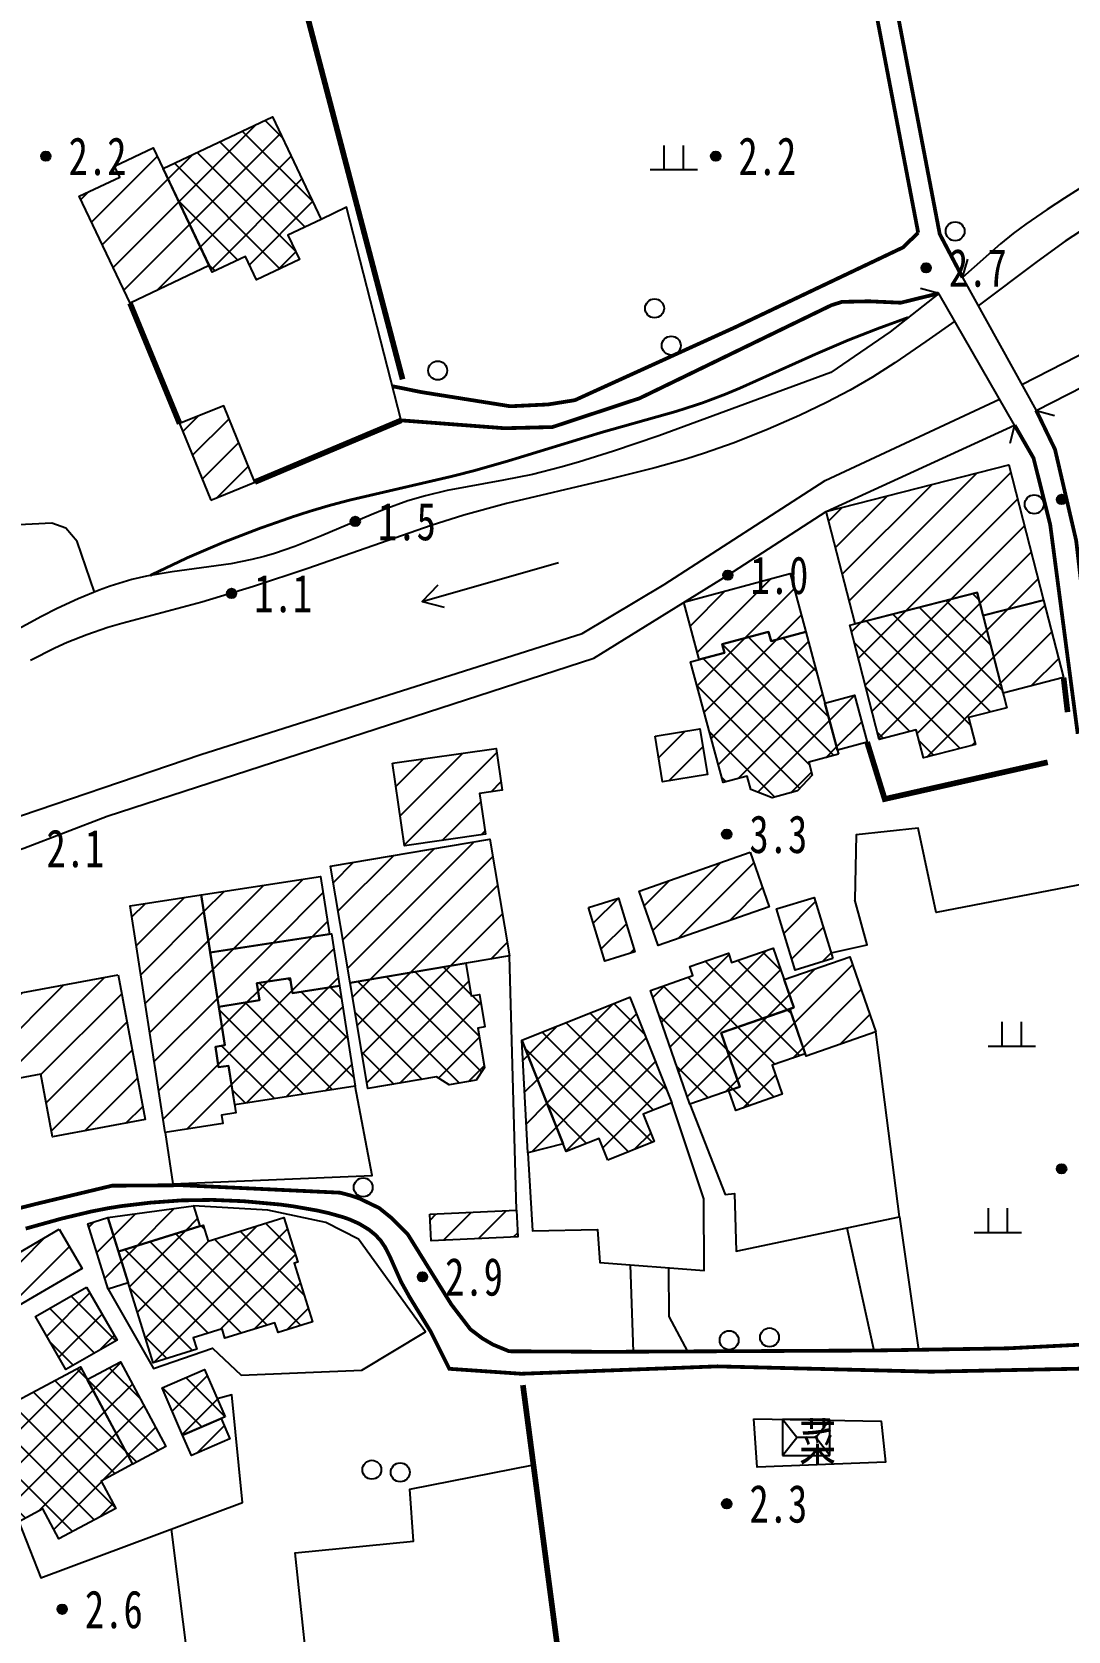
# Model space of a CAD drawing. Header units: metres. Extents: x 494039 to 619385, y 3351420 to 3402703.
# Drawn here: x 589842.3 to 589951.9, y 3392981.9 to 3393151.1 of the extents above; entities that cross this region are included whole.
import ezdxf
from ezdxf.enums import TextEntityAlignment as Align

# ---------------------------------------------------------------- set-up
doc = ezdxf.new("R2010")
doc.units = ezdxf.units.M
for name, pattern in [('2430', [0]), ('2450', [0]), ('8521', [0]), ('9610', [0])]:
    doc.linetypes.add(name, pattern=pattern)
for name, color, linetype in [('210100', 130, 'Continuous'), ('220200', 130, 'Continuous'), ('261301', 141, 'Continuous'), ('310300', 8, 'Continuous'), ('310500', 8, 'Continuous'), ('330400', 8, 'Continuous'), ('380201', 8, '2430'), ('380202', 8, '2450'), ('420500', 8, 'Continuous'), ('450502', 8, 'Continuous'), ('510301', 8, 'Continuous'), ('720100', 8, 'Continuous'), ('760201', 8, '8521'), ('810100', 8, '9610'), ('810302', 8, 'Continuous')]:
    doc.layers.add(name, color=color, linetype=linetype)
doc.layers.add('710101', color=8, linetype='Continuous', lineweight=0)
pattern_1 = [(45, (0, 0), (-1.767766953, 1.767766953), []), (135, (0, 0), (-1.767766953, -1.767766953), [])]
pattern_2 = [(45, (0, 0), (-1.767766953, 1.767766953), [])]

# ---------------------------------------------------------------- blocks, each defined once
blk = doc.blocks.new('gc170')
at = {"linetype": 'Continuous'}
blk.add_circle((0, 0), 0.5, dxfattribs=at)
blk = doc.blocks.new('gu')
at = {"flags": 128}
for points in [[(3.75, 0), (-3.75, 0)], [(2.711, -0.6), (3.75, 0), (3.75, 0), (2.711, 0.6)]]:
    blk.add_lwpolyline(points, dxfattribs=at)
blk = doc.blocks.new('p_point')
for radius in [0.25, 0.2, 0.15, 0.1, 0.05]:
    blk.add_circle((0, 0), radius)
blk.add_point((0, 0))
blk = doc.blocks.new('vm')
at = {"linetype": 'Continuous'}
for p, q in [((-0.5, 0), (-0.5, 1.3)), ((0.5, 1.3), (0.5, 0)), ((1.25, 0), (-1.25, 0))]:
    blk.add_line(p, q, dxfattribs=at)
blk = doc.blocks.new('mf')
for p, q in [((1.25, 0.95), (-1.25, 0.95)), ((-1.25, 0.95), (-1.25, -0.95)), ((1.25, -0.95), (1.25, 0.95)), ((0.5, 0), (-0.5, 0)), ((-1.25, -0.95), (1.25, -0.95))]:
    blk.add_line(p, q)
at = {"flags": 128}
for points in [[(-1.25, -0.95), (-0.5, 0), (-1.25, 0.95)], [(1.25, -0.95), (0.5, 0), (1.25, 0.95)]]:
    blk.add_lwpolyline(points, dxfattribs=at)
blk = doc.blocks.new('1-3&1-4')
at = {"layer": '310300', "linetype": 'Continuous'}
h = blk.add_hatch(dxfattribs=at)
h.set_pattern_fill('ANSI31', color=8, scale=20, style=0)
h.set_pattern_definition(pattern_2)
h.paths.add_polyline_path([(589861.0432, 3393126.4138), (589852.6804, 3393122.4435), (589847.3075, 3393133.7607), (589851.5909, 3393135.7943), (589851.047, 3393136.94), (589855.1265, 3393138.8767)])
h = blk.add_hatch(dxfattribs=at)
h.set_pattern_fill('ANSI31', color=8, scale=20, style=0)
h.set_pattern_definition(pattern_2)
h.paths.add_polyline_path([(589861.2247, 3393101.6128), (589865.8878, 3393103.5155), (589862.5909, 3393111.5957), (589857.9278, 3393109.6931)])
h = blk.add_hatch(dxfattribs=at)
h.set_pattern_fill('ANSI31', color=8, scale=20, style=0)
h.set_pattern_definition(pattern_2)
h.paths.add_polyline_path([(589929.3816, 3393088.5168), (589926.3302, 3393100.3814), (589945.6429, 3393105.3484), (589949.3268, 3393091.0249), (589942.9244, 3393089.3782), (589942.292, 3393091.8372)])
h = blk.add_hatch(dxfattribs=at)
h.set_pattern_fill('ANSI31', color=8, scale=20, style=0)
h.set_pattern_definition(pattern_2)
h.paths.add_polyline_path([(589912.8909, 3393084.7319), (589911.2597, 3393090.8095), (589922.5115, 3393093.8295), (589924.1656, 3393087.6665), (589920.4952, 3393086.6813), (589920.23, 3393087.6696), (589915.3267, 3393086.3535), (589915.569, 3393085.4507)])
h = blk.add_hatch(dxfattribs=at)
h.set_pattern_fill('ANSI31', color=8, scale=20, style=0)
h.set_pattern_definition(pattern_2)
h.paths.add_polyline_path([(589942.9244, 3393089.3782), (589949.3268, 3393091.0249), (589951.4382, 3393082.8152), (589945.0358, 3393081.1686)])
h = blk.add_hatch(dxfattribs=at)
h.set_pattern_fill('ANSI31', color=8, scale=20, style=0)
h.set_pattern_definition(pattern_2)
h.paths.add_polyline_path([(589926.1909, 3393080.1206), (589929.321, 3393080.9607), (589930.6534, 3393075.9964), (589927.5233, 3393075.1564)])
h = blk.add_hatch(dxfattribs=at)
h.set_pattern_fill('ANSI31', color=8, scale=20, style=0)
h.set_pattern_definition(pattern_2)
h.paths.add_polyline_path([(589908.2174, 3393076.6255), (589912.9586, 3393077.4108), (589913.7615, 3393072.5632), (589909.0203, 3393071.7779)])
h = blk.add_hatch(dxfattribs=at)
h.set_pattern_fill('ANSI31', color=8, scale=20, style=0)
h.set_pattern_definition(pattern_2)
h.paths.add_polyline_path([(589880.462, 3393073.7537), (589891.4261, 3393075.3332), (589892.0622, 3393070.9172), (589889.6553, 3393070.5705), (589890.278, 3393066.2478), (589881.7208, 3393065.0151)])
h = blk.add_hatch(dxfattribs=at)
h.set_pattern_fill('ANSI31', color=8, scale=20, style=0)
h.set_pattern_definition(pattern_2)
h.paths.add_polyline_path([(589875.9573, 3393050.52), (589873.8727, 3393062.8634), (589890.7276, 3393065.7099), (589892.8122, 3393053.3664)])
h = blk.add_hatch(dxfattribs=at)
h.set_pattern_fill('ANSI31', color=8, scale=20, style=0)
h.set_pattern_definition(pattern_2)
h.paths.add_polyline_path([(589918.2937, 3393064.3371), (589920.3107, 3393058.572), (589908.5549, 3393054.459), (589906.5378, 3393060.2241)])
h = blk.add_hatch(dxfattribs=at)
h.set_pattern_fill('ANSI31', color=8, scale=20, style=0)
h.set_pattern_definition(pattern_2)
h.paths.add_polyline_path([(589861.1692, 3393053.7242), (589860.2218, 3393059.8219), (589872.8462, 3393061.7833), (589873.7936, 3393055.6856)])
h = blk.add_hatch(dxfattribs=at)
h.set_pattern_fill('ANSI31', color=8, scale=20, style=0)
h.set_pattern_definition(pattern_2)
h.paths.add_polyline_path([(589862.6941, 3393043.9093), (589861.7131, 3393043.7569), (589862.0514, 3393041.5795), (589863.1152, 3393041.7448), (589863.8918, 3393036.746), (589862.3601, 3393036.508), (589862.497, 3393035.6268), (589856.4159, 3393034.682), (589852.6917, 3393058.6519), (589860.2218, 3393059.8219)])
h = blk.add_hatch(dxfattribs=at)
h.set_pattern_fill('ANSI31', color=8, scale=20, style=0)
h.set_pattern_definition(pattern_2)
h.paths.add_polyline_path([(589901.1754, 3393058.5075), (589904.3593, 3393059.4809), (589906.0964, 3393053.7992), (589902.9125, 3393052.8258)])
h = blk.add_hatch(dxfattribs=at)
h.set_pattern_fill('ANSI31', color=8, scale=20, style=0)
h.set_pattern_definition(pattern_2)
h.paths.add_polyline_path([(589927.0364, 3393053.0887), (589923.0521, 3393051.8747), (589921.0832, 3393058.337), (589925.0674, 3393059.5509)])
h = blk.add_hatch(dxfattribs=at)
h.set_pattern_fill('ANSI31', color=8, scale=20, style=0)
h.set_pattern_definition(pattern_2)
h.paths.add_polyline_path([(589862.059, 3393047.9972), (589861.1692, 3393053.7242), (589873.9785, 3393055.7144), (589874.8353, 3393050.1999), (589869.8632, 3393049.4273), (589869.6161, 3393051.0174), (589866.0974, 3393050.4707), (589866.3774, 3393048.6682)])
h = blk.add_hatch(dxfattribs=at)
h.set_pattern_fill('ANSI31', color=8, scale=20, style=0)
h.set_pattern_definition(pattern_2)
h.paths.add_polyline_path([(589922.4622, 3393047.7444), (589922.8979, 3393047.8959), (589921.8654, 3393050.8654), (589928.8219, 3393053.2842), (589931.5878, 3393045.3297), (589924.1955, 3393042.7593)])
h = blk.add_hatch(dxfattribs=at)
h.set_pattern_fill('ANSI31', color=8, scale=20, style=0)
h.set_pattern_definition(pattern_2)
h.paths.add_polyline_path([(589851.4409, 3393051.3698), (589854.2952, 3393036.0444), (589844.491, 3393034.2184), (589843.2569, 3393040.8444), (589835.5161, 3393039.4027), (589834.6439, 3393044.0862), (589835.7931, 3393044.3002), (589835.0451, 3393048.3162)])
h = blk.add_hatch(dxfattribs=at)
h.set_pattern_fill('ANSI31', color=8, scale=20, style=0)
h.set_pattern_definition(pattern_2)
h.paths.add_polyline_path([(589894.1172, 3393044.4537), (589898.493, 3393033.4827), (589894.7573, 3393032.5442)])
h = blk.add_hatch(dxfattribs=at)
h.set_pattern_fill('ANSI31', color=8, scale=20, style=0)
h.set_pattern_definition(pattern_2)
h.paths.add_polyline_path([(589852.5014, 3393018.7599), (589850.3829, 3393018.0999), (589848.2265, 3393025.0217), (589850.345, 3393025.6817)])
h = blk.add_hatch(dxfattribs=at)
h.set_pattern_fill('ANSI31', color=8, scale=20, style=0)
h.set_pattern_definition(pattern_2)
h.paths.add_polyline_path([(589851.4663, 3393022.0823), (589850.345, 3393025.6817), (589859.4137, 3393026.9093), (589860.0813, 3393024.7662)])
h = blk.add_hatch(dxfattribs=at)
h.set_pattern_fill('ANSI31', color=8, scale=20, style=0)
h.set_pattern_definition(pattern_2)
h.paths.add_polyline_path([(589884.396, 3393026.0349), (589893.5781, 3393026.4733), (589893.7128, 3393023.6524), (589884.5307, 3393023.214)])
h = blk.add_hatch(dxfattribs=at)
h.set_pattern_fill('ANSI31', color=8, scale=20, style=0)
h.set_pattern_definition(pattern_2)
h.paths.add_polyline_path([(589845.1869, 3393024.4553), (589847.6237, 3393020.2871), (589840.0839, 3393015.8792), (589837.6471, 3393020.0475)])
h = blk.add_hatch(dxfattribs=at)
h.set_pattern_fill('ANSI31', color=8, scale=20, style=0)
h.set_pattern_definition(pattern_2)
h.paths.add_polyline_path([(589862.3158, 3393004.4057), (589863.2483, 3393002.2541), (589859.171, 3393000.4871), (589858.2385, 3393002.6386)])
at = {"layer": '310500', "linetype": 'Continuous'}
h = blk.add_hatch(dxfattribs=at)
h.set_pattern_fill('ANSI37', color=8, scale=20, style=0)
h.set_pattern_definition(pattern_1)
h.paths.add_polyline_path([(589872.9037, 3393131.297), (589869.3834, 3393129.6258), (589870.601, 3393127.0609), (589866.0744, 3393124.9119), (589864.8997, 3393127.3863), (589861.3758, 3393125.7134), (589856.1708, 3393136.6769), (589867.7416, 3393142.1701)])
h = blk.add_hatch(dxfattribs=at)
h.set_pattern_fill('ANSI37', color=8, scale=20, style=0)
h.set_pattern_definition(pattern_1)
h.paths.add_polyline_path([(589945.4306, 3393079.6337), (589941.3784, 3393078.5915), (589942.113, 3393075.7353), (589936.6028, 3393074.3181), (589935.839, 3393077.2881), (589931.9204, 3393076.2803), (589928.8111, 3393088.3701), (589942.292, 3393091.8372)])
h = blk.add_hatch(dxfattribs=at)
h.set_pattern_fill('ANSI37', color=8, scale=20, style=0)
h.set_pattern_definition(pattern_1)
h.paths.add_polyline_path([(589927.6436, 3393074.7084), (589924.4733, 3393073.8575), (589924.8343, 3393072.5125), (589923.2988, 3393070.8274), (589920.5979, 3393070.1025), (589918.3442, 3393070.9622), (589917.9606, 3393072.3917), (589915.4127, 3393071.7079), (589911.9825, 3393084.4881), (589915.569, 3393085.4507), (589915.3267, 3393086.3535), (589920.23, 3393087.6696), (589920.4952, 3393086.6813), (589924.1656, 3393087.6665)])
h = blk.add_hatch(dxfattribs=at)
h.set_pattern_fill('ANSI37', color=8, scale=20, style=0)
h.set_pattern_definition(pattern_1)
h.paths.add_polyline_path([(589915.2146, 3393045.2244), (589917.1972, 3393039.5225), (589911.9172, 3393037.6866), (589907.7313, 3393049.7254), (589912.2287, 3393051.2892), (589911.897, 3393052.243), (589915.9765, 3393053.6615), (589916.3224, 3393052.6664), (589920.7089, 3393054.1916), (589922.8979, 3393047.8959)])
h = blk.add_hatch(dxfattribs=at)
h.set_pattern_fill('ANSI37', color=8, scale=20, style=0)
h.set_pattern_definition(pattern_1)
h.paths.add_polyline_path([(589888.195, 3393052.5867), (589888.7759, 3393049.1467), (589889.6386, 3393049.2924), (589890.2192, 3393045.8545), (589889.4796, 3393045.7296), (589890.183, 3393041.5648), (589889.3078, 3393040.214), (589886.4498, 3393039.7314), (589885.1179, 3393040.5577), (589877.8471, 3393039.3298), (589875.9573, 3393050.52)])
h = blk.add_hatch(dxfattribs=at)
h.set_pattern_fill('ANSI37', color=8, scale=20, style=0)
h.set_pattern_definition(pattern_1)
h.paths.add_polyline_path([(589876.4836, 3393039.5912), (589863.757, 3393037.6139), (589863.1152, 3393041.7448), (589862.0514, 3393041.5795), (589861.7131, 3393043.7569), (589862.6941, 3393043.9093), (589862.059, 3393047.9972), (589866.3774, 3393048.6682), (589866.0974, 3393050.4707), (589869.6161, 3393051.0174), (589869.8632, 3393049.4273), (589874.8353, 3393050.1999)])
h = blk.add_hatch(dxfattribs=at)
h.set_pattern_fill('ANSI37', color=8, scale=20, style=0)
h.set_pattern_definition(pattern_1)
h.paths.add_polyline_path([(589903.2217, 3393031.7523), (589902.3042, 3393034.0528), (589898.8199, 3393032.6631), (589894.1172, 3393044.4537), (589905.5507, 3393049.0139), (589910.0079, 3393037.8387), (589906.9757, 3393036.6293), (589908.1387, 3393033.7134)])
h = blk.add_hatch(dxfattribs=at)
h.set_pattern_fill('ANSI37', color=8, scale=20, style=0)
h.set_pattern_definition(pattern_1)
h.paths.add_polyline_path([(589922.4622, 3393047.7444), (589924.1048, 3393043.0202), (589920.6142, 3393041.8065), (589921.6844, 3393038.7287), (589916.7612, 3393037.0169), (589916.031, 3393039.117), (589917.1972, 3393039.5225), (589915.2146, 3393045.2244)])
h = blk.add_hatch(dxfattribs=at)
h.set_pattern_fill('ANSI37', color=8, scale=20, style=0)
h.set_pattern_definition(pattern_1)
h.paths.add_polyline_path([(589851.4663, 3393022.0823), (589860.4064, 3393024.8675), (589860.9328, 3393023.1778), (589868.9688, 3393025.6813), (589870.4381, 3393020.9651), (589870.0387, 3393020.8407), (589871.9705, 3393014.6398), (589868.3362, 3393013.5076), (589868.0091, 3393014.5575), (589862.7252, 3393012.9113), (589862.4165, 3393013.9024), (589859.3604, 3393012.9503), (589859.7371, 3393011.7412), (589855.1347, 3393010.3074)])
h = blk.add_hatch(dxfattribs=at)
h.set_pattern_fill('ANSI37', color=8, scale=20, style=0)
h.set_pattern_definition(pattern_1)
h.paths.add_polyline_path([(589848.0949, 3393018.3107), (589851.3156, 3393012.7109), (589845.9055, 3393009.5993), (589842.6848, 3393015.1991)])
h = blk.add_hatch(dxfattribs=at)
h.set_pattern_fill('ANSI37', color=8, scale=20, style=0)
h.set_pattern_definition(pattern_1)
h.paths.add_polyline_path([(589848.1654, 3393008.5556), (589851.6597, 3393010.4239), (589856.4614, 3393001.4436), (589852.9671, 3392999.5752)])
h = blk.add_hatch(dxfattribs=at)
h.set_pattern_fill('ANSI37', color=8, scale=20, style=0)
h.set_pattern_definition(pattern_1)
h.paths.add_polyline_path([(589852.9602, 3392999.5882), (589849.6189, 3392997.8016), (589851.1652, 3392994.9095), (589845.1522, 3392991.6944), (589843.4598, 3392994.8596), (589840.9054, 3392993.4937), (589835.5378, 3393003.5324), (589847.4465, 3393009.9)])
h = blk.add_hatch(dxfattribs=at)
h.set_pattern_fill('ANSI37', color=8, scale=20, style=0)
h.set_pattern_definition(pattern_1)
h.paths.add_polyline_path([(589862.7331, 3393004.5865), (589858.2385, 3393002.6386), (589856.0653, 3393007.6532), (589860.5599, 3393009.6011)])
at = {"layer": '210100', "color": 141, "linetype": 'Continuous', "flags": 128}
blk.add_lwpolyline([(589972.7477, 3393151.9835), (589972.5625, 3393150.2313), (589972.2303, 3393148.4956), (589971.8238, 3393147.0355), (589971.4007, 3393145.8718), (589970.8108, 3393144.5842), (589970.1175, 3393143.3505), (589969.3303, 3393142.182), (589968.0683, 3393140.6667), (589967.4777, 3393140.0607), (589966.2303, 3393138.9151), (589964.5751, 3393137.5789), (589963.5439, 3393136.8152), (589961.0631, 3393135.1079), (589954.1292, 3393130.6717), (589951.612, 3393128.998), (589948.6269, 3393126.854), (589942.4088, 3393122.1695)], dxfattribs=at)
for points, elevation in [([(589947.0169, 3393113.8518), (589970.5796, 3393125.8891), (589989.711, 3393134.4851), (589992.439, 3393135.8162), (589996.4867, 3393138.0596), (590001.1005, 3393140.4336), (590006.2219, 3393142.1752), (590009.5065, 3393142.8514), (590026.027, 3393148.6352), (590039.5209, 3393152.1789)], 0.8), ([(589939.927, 3393120.5549), (589936.8784, 3393118.3759), (589933.5995, 3393116.1272), (589931.2329, 3393114.6263), (589928.8456, 3393113.2393), (589926.376, 3393111.9377), (589923.4931, 3393110.5579), (589920.1934, 3393109.117), (589918.3397, 3393108.3631), (589916.473, 3393107.6435), (589913.4598, 3393106.5718), (589911.4732, 3393105.9355), (589908.1826, 3393105.0029), (589902.9647, 3393103.7097), (589892.4989, 3393101.2451), (589887.9915, 3393100.0196), (589884.5447, 3393098.929), (589871.4829, 3393094.358), (589865.7489, 3393092.4582), (589860.2627, 3393090.8091), (589851.8276, 3393088.5613), (589850.3231, 3393088.1102), (589848.098, 3393087.3564), (589846.0356, 3393086.5242), (589844.7226, 3393085.9239), (589842.1393, 3393084.6184)], 1.0574), ([(589749.7986, 3393049.8101), (589779.1144, 3393054.5726), (589798.9052, 3393059.2293), (589814.9919, 3393064.6268), (589823.7761, 3393067.1668), (589827.9036, 3393067.4843), (589837.7461, 3393067.061), (589860.1827, 3393074.681), (589900.5052, 3393087.4868), (589909.1836, 3393092.6726), (589926.2227, 3393103.6793), (589944.6672, 3393112.3002)], 1.0574)]:
    blk.add_lwpolyline(points, dxfattribs=dict(at, elevation=elevation))
at = {"layer": '220200', "color": 141, "linetype": 'Continuous', "const_width": 0.6, "flags": 128}
for points in [[(589865.8891, 3393173.9792), (589881.5161, 3393114.381)], [(589902.1583, 3392947.8944), (589894.2443, 3393007.9498)]]:
    blk.add_lwpolyline(points, dxfattribs=at)
at = {"layer": '310300', "color": 8, "linetype": 'Continuous', "flags": 128}
for points, elevation in [([(589861.0432, 3393126.4138), (589852.6804, 3393122.4435), (589847.3075, 3393133.7607), (589851.5909, 3393135.7943), (589851.047, 3393136.94), (589855.1265, 3393138.8767)], 6.2024), ([(589861.2247, 3393101.6128), (589865.8878, 3393103.5155), (589862.5909, 3393111.5957), (589857.9278, 3393109.6931)], 6.2024), ([(589929.3816, 3393088.5168), (589926.3302, 3393100.3814), (589945.6429, 3393105.3484), (589949.3268, 3393091.0249), (589942.9244, 3393089.3782), (589942.292, 3393091.8372)], 6.3808), ([(589912.8909, 3393084.7319), (589911.2597, 3393090.8095), (589922.5115, 3393093.8295), (589924.1656, 3393087.6665), (589920.4952, 3393086.6813), (589920.23, 3393087.6696), (589915.3267, 3393086.3535), (589915.569, 3393085.4507)], 6.2973), ([(589908.2174, 3393076.6255), (589912.9586, 3393077.4108), (589913.7615, 3393072.5632), (589909.0203, 3393071.7779)], 5.8811), ([(589880.462, 3393073.7537), (589891.4261, 3393075.3332), (589892.0622, 3393070.9172), (589889.6553, 3393070.5705), (589890.278, 3393066.2478), (589881.7208, 3393065.0151)], 6.2283), ([(589875.9573, 3393050.52), (589873.8727, 3393062.8634), (589890.7276, 3393065.7099), (589892.8122, 3393053.3664)], 6.0592), ([(589918.2937, 3393064.3371), (589920.3107, 3393058.572), (589908.5549, 3393054.459), (589906.5378, 3393060.2241)], 6.4821), ([(589861.1692, 3393053.7242), (589860.2218, 3393059.8219), (589872.8462, 3393061.7833), (589873.7936, 3393055.6856)], 6.0592), ([(589862.6941, 3393043.9093), (589861.7131, 3393043.7569), (589862.0514, 3393041.5795), (589863.1152, 3393041.7448), (589863.8918, 3393036.746), (589862.3601, 3393036.508), (589862.497, 3393035.6268), (589856.4159, 3393034.682), (589852.6917, 3393058.6519), (589860.2218, 3393059.8219)], 6.4187), ([(589901.1754, 3393058.5075), (589904.3593, 3393059.4809), (589906.0964, 3393053.7992), (589902.9125, 3393052.8258)], 5.9345), ([(589927.0364, 3393053.0887), (589923.0521, 3393051.8747), (589921.0832, 3393058.337), (589925.0674, 3393059.5509)], 6.4821), ([(589862.059, 3393047.9972), (589861.1692, 3393053.7242), (589873.9785, 3393055.7144), (589874.8353, 3393050.1999), (589869.8632, 3393049.4273), (589869.6161, 3393051.0174), (589866.0974, 3393050.4707), (589866.3774, 3393048.6682)], 6.4187), ([(589922.4622, 3393047.7444), (589922.8979, 3393047.8959), (589921.8654, 3393050.8654), (589928.8219, 3393053.2842), (589931.5878, 3393045.3297), (589924.1955, 3393042.7593)], 6.4821), ([(589851.4409, 3393051.3698), (589854.2952, 3393036.0444), (589844.491, 3393034.2184), (589843.2569, 3393040.8444), (589835.5161, 3393039.4027), (589834.6439, 3393044.0862), (589835.7931, 3393044.3002), (589835.0451, 3393048.3162)], 6.4187), ([(589894.1172, 3393044.4537), (589898.493, 3393033.4827), (589894.7573, 3393032.5442)], 6.2417), ([(589852.5014, 3393018.7599), (589850.3829, 3393018.0999), (589848.2265, 3393025.0217), (589850.345, 3393025.6817)], 6.0356), ([(589851.4663, 3393022.0823), (589850.345, 3393025.6817), (589859.4137, 3393026.9093), (589860.0813, 3393024.7662)], 6.0356), ([(589884.396, 3393026.0349), (589893.5781, 3393026.4733), (589893.7128, 3393023.6524), (589884.5307, 3393023.214)], 6.2539), ([(589845.1869, 3393024.4553), (589847.6237, 3393020.2871), (589840.0839, 3393015.8792), (589837.6471, 3393020.0475)], 7.1431), ([(589862.3158, 3393004.4057), (589863.2483, 3393002.2541), (589859.171, 3393000.4871), (589858.2385, 3393002.6386)], 6.3083)]:
    blk.add_lwpolyline(points, close=True, dxfattribs=dict(at, elevation=elevation))
for points in [[(589942.9244, 3393089.3782), (589949.3268, 3393091.0249), (589951.4382, 3393082.8152), (589945.0358, 3393081.1686)], [(589926.1909, 3393080.1206), (589929.321, 3393080.9607), (589930.6534, 3393075.9964), (589927.5233, 3393075.1564)]]:
    blk.add_lwpolyline(points, close=True, dxfattribs=at)
at = {"layer": '310500', "color": 8, "linetype": 'Continuous', "flags": 128}
for points, elevation in [([(589872.9037, 3393131.297), (589869.3834, 3393129.6258), (589870.601, 3393127.0609), (589866.0744, 3393124.9119), (589864.8997, 3393127.3863), (589861.3758, 3393125.7134), (589856.1708, 3393136.6769), (589867.7416, 3393142.1701)], 13.5318), ([(589945.4306, 3393079.6337), (589941.3784, 3393078.5915), (589942.113, 3393075.7353), (589936.6028, 3393074.3181), (589935.839, 3393077.2881), (589931.9204, 3393076.2803), (589928.8111, 3393088.3701), (589942.292, 3393091.8372)], 14.3435), ([(589927.6436, 3393074.7084), (589924.4733, 3393073.8575), (589924.8343, 3393072.5125), (589923.2988, 3393070.8274), (589920.5979, 3393070.1025), (589918.3442, 3393070.9622), (589917.9606, 3393072.3917), (589915.4127, 3393071.7079), (589911.9825, 3393084.4881), (589915.569, 3393085.4507), (589915.3267, 3393086.3535), (589920.23, 3393087.6696), (589920.4952, 3393086.6813), (589924.1656, 3393087.6665)], 13.9913), ([(589915.2146, 3393045.2244), (589917.1972, 3393039.5225), (589911.9172, 3393037.6866), (589907.7313, 3393049.7254), (589912.2287, 3393051.2892), (589911.897, 3393052.243), (589915.9765, 3393053.6615), (589916.3224, 3393052.6664), (589920.7089, 3393054.1916), (589922.8979, 3393047.8959)], 13.8412), ([(589888.195, 3393052.5867), (589888.7759, 3393049.1467), (589889.6386, 3393049.2924), (589890.2192, 3393045.8545), (589889.4796, 3393045.7296), (589890.183, 3393041.5648), (589889.3078, 3393040.214), (589886.4498, 3393039.7314), (589885.1179, 3393040.5577), (589877.8471, 3393039.3298), (589875.9573, 3393050.52)], 13.3782), ([(589903.2217, 3393031.7523), (589902.3042, 3393034.0528), (589898.8199, 3393032.6631), (589894.1172, 3393044.4537), (589905.5507, 3393049.0139), (589910.0079, 3393037.8387), (589906.9757, 3393036.6293), (589908.1387, 3393033.7134)], 14.696), ([(589922.4622, 3393047.7444), (589924.1048, 3393043.0202), (589920.6142, 3393041.8065), (589921.6844, 3393038.7287), (589916.7612, 3393037.0169), (589916.031, 3393039.117), (589917.1972, 3393039.5225), (589915.2146, 3393045.2244)], 11.2634), ([(589851.4663, 3393022.0823), (589860.4064, 3393024.8675), (589860.9328, 3393023.1778), (589868.9688, 3393025.6813), (589870.4381, 3393020.9651), (589870.0387, 3393020.8407), (589871.9705, 3393014.6398), (589868.3362, 3393013.5076), (589868.0091, 3393014.5575), (589862.7252, 3393012.9113), (589862.4165, 3393013.9024), (589859.3604, 3393012.9503), (589859.7371, 3393011.7412), (589855.1347, 3393010.3074)], 13.799), ([(589848.0949, 3393018.3107), (589851.3156, 3393012.7109), (589845.9055, 3393009.5993), (589842.6848, 3393015.1991)], 9.6954), ([(589848.1654, 3393008.5556), (589851.6597, 3393010.4239), (589856.4614, 3393001.4436), (589852.9671, 3392999.5752)], 9.4728), ([(589852.9602, 3392999.5882), (589849.6189, 3392997.8016), (589851.1652, 3392994.9095), (589845.1522, 3392991.6944), (589843.4598, 3392994.8596), (589840.9054, 3392993.4937), (589835.5378, 3393003.5324), (589847.4465, 3393009.9)], 14.2816), ([(589862.7331, 3393004.5865), (589858.2385, 3393002.6386), (589856.0653, 3393007.6532), (589860.5599, 3393009.6011)], 8.5712)]:
    blk.add_lwpolyline(points, close=True, dxfattribs=dict(at, elevation=elevation))
blk.add_lwpolyline([(589876.4836, 3393039.5912), (589863.757, 3393037.6139), (589863.1152, 3393041.7448), (589862.0514, 3393041.5795), (589861.7131, 3393043.7569), (589862.6941, 3393043.9093), (589862.059, 3393047.9972), (589866.3774, 3393048.6682), (589866.0974, 3393050.4707), (589869.6161, 3393051.0174), (589869.8632, 3393049.4273), (589874.8353, 3393050.1999)], close=True, dxfattribs=at)
at = {"layer": '330400', "color": 8, "linetype": 'Continuous', "flags": 128}
blk.add_lwpolyline([(589918.656, 3393004.3879), (589932.1346, 3393004.1389), (589932.6005, 3392999.7903), (589919.0238, 3392999.2664)], close=True, dxfattribs=at)
at = {"layer": '380201', "color": 8, "linetype": '2430', "const_width": 0.6, "flags": 128}
for points, elevation in [([(589852.6804, 3393122.4435), (589857.9278, 3393109.6931)], 5.948), ([(589951.8613, 3393079.1671), (589951.4382, 3393082.8152)], 5.7464)]:
    blk.add_lwpolyline(points, dxfattribs=dict(at, elevation=elevation))
for points in [[(589865.8878, 3393103.5155), (589881.3686, 3393110.0402)], [(589930.6534, 3393075.9964), (589932.5136, 3393069.9687), (589949.7589, 3393073.8615)]]:
    blk.add_lwpolyline(points, dxfattribs=at)
at = {"layer": '380202', "color": 8, "linetype": '2450', "flags": 128}
for points, elevation in [([(589881.3686, 3393110.0402), (589875.5655, 3393132.5903), (589872.9037, 3393131.297)], 5.948), ([(589893.5781, 3393026.4733), (589892.8122, 3393053.3664)], 5.8699)]:
    blk.add_lwpolyline(points, dxfattribs=dict(at, elevation=elevation))
for points in [[(589926.8561, 3393053.6804), (589930.6628, 3393054.528), (589929.3717, 3393059.2908)], [(589911.9172, 3393037.6866), (589915.6561, 3393028.1275), (589916.6255, 3393028.2134), (589916.7932, 3393022.1292), (589934.0641, 3393025.7444), (589931.5878, 3393045.3297)], [(589856.4159, 3393034.682), (589857.2241, 3393029.2383), (589878.2893, 3393030.1354), (589876.4836, 3393039.5912)], [(589894.7573, 3393032.5442), (589895.2493, 3393024.2634), (589902.1394, 3393024.4095), (589902.3713, 3393020.92), (589913.4144, 3393020.0942), (589913.3819, 3393027.6464), (589910.0079, 3393037.8387)], [(589850.3829, 3393018.0999), (589855.1713, 3393009.6965), (589861.3987, 3393011.8645), (589864.441, 3393008.9964), (589877.2078, 3393009.519), (589883.9329, 3393013.5743), (589876.8521, 3393023.4028), (589873.4103, 3393025.1732), (589867.2689, 3393026.4648), (589859.4137, 3393026.9093)], [(589840.9054, 3392993.4937), (589843.2414, 3392987.5595), (589864.5962, 3392995.5288), (589863.4617, 3393006.9065), (589861.8992, 3393006.5107)]]:
    blk.add_lwpolyline(points, dxfattribs=at)
at = {"layer": '420500', "color": 8, "linetype": 'Continuous', "const_width": 0.4, "flags": 128}
for points in [[(589911.0743, 3393281.232), (589914.8501, 3393266.8974), (589919.8686, 3393245.2926), (589925.277, 3393223.7843), (589929.836, 3393201.2591), (589929.1729, 3393198.8172), (589926.2463, 3393192.5511), (589925.189, 3393190.8972), (589924.9391, 3393189.2256), (589925.6853, 3393185.9455), (589929.9696, 3393161.7313), (589936.0567, 3393129.8977)], [(589940.751, 3393125.1618), (589938.3352, 3393129.7597), (589932.1451, 3393162.1318), (589927.8993, 3393186.1288), (589927.9278, 3393189.0206), (589928.1028, 3393189.8531), (589929.098, 3393191.5562), (589930.7514, 3393194.9323), (589931.1929, 3393196.2256), (589931.5429, 3393197.8906), (589932.0832, 3393201.3073), (589927.4349, 3393224.2737), (589922.0188, 3393245.8126), (589920.9399, 3393250.4572)], [(589880.4388, 3393113.6533), (589883.5193, 3393113.0276), (589892.9108, 3393111.5336), (589896.93, 3393111.7275), (589899.7359, 3393112.1766), (589916.6883, 3393119.8911), (589934.4428, 3393128.3383), (589936.0567, 3393129.8977)], [(589938.2453, 3393123.4834), (589934.2131, 3393122.4907), (589930.8489, 3393122.6407), (589927.9982, 3393122.5813), (589926.8858, 3393122.2322), (589906.6025, 3393112.3855), (589897.37, 3393109.3335), (589892.3006, 3393109.2083), (589881.3686, 3393110.0402)], [(590014.3482, 3393055.5769), (589969.754, 3393049.3614), (589962.7723, 3393048.6012), (589960.2026, 3393049.0741), (589959.0292, 3393049.7603), (589958.2022, 3393050.7285), (589952.7693, 3393097.3233), (589950.5325, 3393106.9672), (589948.5402, 3393111.1023)], [(589946.2585, 3393109.5291), (589948.2581, 3393106.0519), (589950.0242, 3393098.9932), (589952.9343, 3393076.8634)], [(589956.9939, 3393012.4179), (589945.5342, 3393011.8424), (589931.37, 3393011.6127), (589903.2223, 3393011.4739), (589892.7827, 3393011.5316), (589891.0855, 3393012.2332), (589889.9481, 3393012.8983), (589888.6891, 3393013.8525), (589886.6685, 3393016.4878), (589882.0647, 3393023.9047), (589880.3232, 3393025.6499), (589879.0417, 3393026.69), (589876.9428, 3393027.6993), (589876.0384, 3393028.0133), (589874.9052, 3393028.3125), (589858.1489, 3393029.1031), (589850.7787, 3393029.051), (589842.6662, 3393027.1067), (589824.4234, 3393022.5047), (589808.5839, 3393020.1411), (589783.3483, 3393015.4984), (589769.9553, 3393013.0901), (589742.5253, 3393007.6869)], [(589841.6382, 3393024.5102), (589845.4686, 3393025.578), (589848.546, 3393026.3124), (589850.2993, 3393026.6584), (589851.8124, 3393026.8994), (589854.8583, 3393027.2596), (589858.1094, 3393027.4976), (589861.3932, 3393027.5498), (589864.6849, 3393027.4118), (589868.5872, 3393027.0555), (589869.9325, 3393026.8731), (589872.5037, 3393026.4202), (589873.6983, 3393026.1516), (589875.2703, 3393025.7085), (589875.8993, 3393025.4847), (589876.9177, 3393025.033), (589877.9629, 3393024.3976), (589878.6514, 3393023.8335), (589879.1973, 3393023.2411), (589879.6546, 3393022.5667), (589880.1424, 3393021.6142), (589881.3658, 3393018.8578), (589882.2524, 3393017.2668), (589884.5161, 3393013.5699), (589886.4574, 3393009.6757), (589894.0738, 3393009.1509), (589914.8199, 3393009.9329), (589937.3809, 3393009.3708), (589957.5096, 3393009.7765)]]:
    blk.add_lwpolyline(points, dxfattribs=at)
at = {"layer": '450502', "color": 8, "linetype": 'Continuous'}
for p, q in [((589940.751, 3393125.1618), (589941.3027, 3393127.0842)), ((589938.2453, 3393123.4834), (589936.3147, 3393124.0055)), ((589948.5402, 3393111.1023), (589950.4626, 3393110.5506)), ((589946.2585, 3393109.5291), (589945.7364, 3393107.5985))]:
    blk.add_line(p, q, dxfattribs=at)
at = {"layer": '450502', "color": 8, "linetype": 'Continuous', "flags": 128}
for points in [[(589940.751, 3393125.1618), (589948.5402, 3393111.1023)], [(589946.2585, 3393109.5291), (589938.2453, 3393123.4834)]]:
    blk.add_lwpolyline(points, dxfattribs=at)
at = {"layer": '710101', "color": 8, "linetype": 'Continuous', "const_width": 0.3, "elevation": 2, "flags": 128}
blk.add_lwpolyline([(589935.0004, 3393120.9267), (589931.8328, 3393119.7703), (589928.6182, 3393118.5154), (589925.1936, 3393117.0438), (589917.1547, 3393113.4325), (589915.5928, 3393112.7835), (589913.1756, 3393111.8684), (589910.4643, 3393110.9933), (589902.5702, 3393108.7705), (589892.7984, 3393105.7815), (589889.1533, 3393104.7361), (589886.7291, 3393104.1178), (589875.9581, 3393101.6129), (589873.8212, 3393101.0476), (589871.715, 3393100.4245), (589869.924, 3393099.847), (589866.3702, 3393098.601), (589862.562, 3393097.1356), (589858.8134, 3393095.532), (589854.8247, 3393093.6355)], dxfattribs=at)
at = {"layer": '760201', "color": 8, "linetype": '8521', "flags": 128}
for points in [[(589955.9056, 3393260.3805), (589956.2185, 3393256.8732), (589956.7108, 3393254.4594), (589957.0819, 3393253.2006), (589957.5036, 3393252.1857), (589958.1541, 3393250.9852), (589960.4036, 3393247.7889), (589960.8753, 3393246.9951), (589961.3795, 3393245.9156), (589961.875, 3393244.503), (589962.4086, 3393242.462), (589962.9243, 3393239.9253), (589963.1678, 3393238.1526), (589963.2971, 3393235.8138), (589963.249, 3393232.9929), (589962.9588, 3393228.7463), (589962.2791, 3393220.7173), (589962.1445, 3393217.4232), (589962.193, 3393215.0818), (589962.37, 3393213.1917), (589962.7643, 3393210.7113), (589963.5041, 3393207.1811), (589965.0066, 3393200.4726), (589965.2747, 3393199.0533), (589965.5979, 3393196.9143), (589965.7201, 3393195.7434), (589965.852, 3393193.3918), (589965.7697, 3393187.5059), (589965.8325, 3393185.5631), (589965.9324, 3393184.1082), (589966.3388, 3393180.2343), (589968.4351, 3393165.2491), (589968.8944, 3393161.0266), (589969.0834, 3393158.7344), (589969.3386, 3393154.3358), (589969.4008, 3393151.5466), (589969.373, 3393150.6761), (589969.2336, 3393149.3875), (589969.0485, 3393148.5471), (589968.6771, 3393147.4972), (589968.2105, 3393146.551), (589967.3, 3393145.1629), (589966.2549, 3393143.9339), (589965.1033, 3393142.8091), (589963.4506, 3393141.4242), (589961.7069, 3393140.1284), (589958.9882, 3393138.2852), (589951.5363, 3393133.5579), (589949.6906, 3393132.3538), (589947.4312, 3393130.7951), (589946.1167, 3393129.8142), (589944.7761, 3393128.7257), (589940.751, 3393125.1618)], [(589948.5402, 3393111.1023), (589971.9388, 3393123.0557), (589991.0439, 3393131.6399), (589993.8902, 3393133.0287), (589997.9671, 3393135.2883), (590002.3316, 3393137.534), (590007.0476, 3393139.1378), (590010.346, 3393139.8168), (590026.9465, 3393145.6285), (590040.5214, 3393149.1935), (590059.6474, 3393157.0536), (590063.0152, 3393157.5748), (590065.8047, 3393157.1161), (590066.7795, 3393156.5459), (590068.0059, 3393154.6654), (590069.3756, 3393151.5379), (590075.4776, 3393121.6707), (590076.2176, 3393112.2324), (590079.1758, 3393102.2869), (590080.1449, 3393097.694), (590080.4042, 3393096.2205), (590080.7207, 3393093.8183), (590080.8722, 3393091.7512), (590080.9057, 3393089.0896), (590080.482, 3393079.3959), (590080.4832, 3393076.7272), (590080.5824, 3393074.8958), (590080.9205, 3393071.6576), (590082.0306, 3393063.684), (590083.3051, 3393051.9115), (590084.4758, 3393043.8619), (590084.6151, 3393042.5197), (590084.7245, 3393040.5046), (590084.6772, 3393038.1004), (590084.4418, 3393035.2138), (590083.8836, 3393030.8816), (590082.5505, 3393021.7283), (590082.2074, 3393018.352), (590082.1126, 3393016.6436), (590082.0982, 3393013.778), (590082.1594, 3393011.9532), (590082.4515, 3393007.5182), (590082.8387, 3393003.3552), (590084.2948, 3392989.6438), (590084.5045, 3392987.1094), (590084.6932, 3392983.5688), (590084.6927, 3392980.5459), (590084.6059, 3392979.0408), (590084.3918, 3392977.1907), (590083.9913, 3392974.9506), (590083.6956, 3392973.6113), (590082.953, 3392970.7196), (590082.0433, 3392967.6209), (590079.7549, 3392960.3037), (590079.4166, 3392959.0784), (590078.8929, 3392956.8652), (590078.5933, 3392955.1335), (590078.4091, 3392953.3243), (590078.3317, 3392951.5045), (590078.3335, 3392949.677), (590078.3941, 3392947.8436), (590078.6353, 3392944.1652), (590079.2674, 3392937.7077), (590080.5789, 3392926.6193), (590081.396, 3392920.1546), (590082.5237, 3392911.8711), (590083.3819, 3392906.4914), (590084.2706, 3392901.7974), (590084.8013, 3392899.357), (590086.4256, 3392892.6465), (590087.1544, 3392889.2846), (590087.5297, 3392887.0456), (590087.6661, 3392885.9275), (590087.7893, 3392884.0675), (590087.7664, 3392882.5835), (590087.7042, 3392881.8433), (590087.592, 3392881.0464), (590087.3041, 3392879.7753), (590086.7263, 3392878.1648), (590084.8545, 3392874.5841), (590084.4424, 3392873.5929), (590084.1389, 3392872.5407), (590083.996, 3392871.8215), (590083.8251, 3392870.3497), (590083.7805, 3392869.4125), (590083.8164, 3392866.938), (590085.1655, 3392844.7452), (590085.8986, 3392830.7411), (590086.2179, 3392822.2073), (590086.2859, 3392817.4119), (590086.2106, 3392813.6925), (590085.9575, 3392810.3022), (590085.5635, 3392807.4955), (590084.2211, 3392799.7366), (590083.9699, 3392797.8448), (590083.6141, 3392794.258), (590083.352, 3392790.0266), (590083.2786, 3392787.7372), (590083.2507, 3392781.9664), (590083.3073, 3392777.6378), (590083.8329, 3392755.9933), (590084.695, 3392724.2427), (590084.9161, 3392716.7684), (590085.1545, 3392711.0546), (590085.4109, 3392707.8401), (590085.8121, 3392704.8966), (590086.3651, 3392702.3385), (590086.9831, 3392700.2356), (590087.615, 3392698.5175), (590088.2893, 3392697.0072), (590088.8716, 3392695.9057), (590090.5141, 3392693.2185), (590091.2184, 3392691.9186), (590091.6232, 3392690.9437), (590091.7777, 3392690.4426), (590091.9546, 3392689.5237), (590092.0126, 3392688.3552), (590091.8608, 3392686.5035), (590091.52, 3392684.5607), (590090.7602, 3392681.2054), (590090.2537, 3392678.662), (590090.0529, 3392677.2802), (590089.8071, 3392674.3664), (590089.7253, 3392671.44), (590089.7337, 3392669.2399), (590089.8913, 3392664.0966), (590090.0734, 3392660.4187), (590090.3373, 3392656.0044), (590090.9384, 3392647.9221), (590091.216, 3392644.9926), (590091.7097, 3392640.9105), (590092.3386, 3392637.002), (590092.8124, 3392634.4062), (590095.4632, 3392621.0107), (590096.3108, 3392616.4716), (590096.7532, 3392613.8747), (590097.3199, 3392609.9732), (590097.619, 3392607.0451), (590097.6991, 3392605.7439), (590097.7347, 3392603.7926), (590097.6687, 3392602.1779), (590097.5604, 3392600.8887), (590097.1964, 3392597.9892), (590096.0763, 3392590.5774), (590095.7992, 3392587.6719), (590095.7429, 3392585.8552), (590095.7616, 3392584.3605), (590095.9292, 3392581.3691), (590096.1007, 3392579.4995), (590096.3125, 3392577.631), (590096.8401, 3392573.9015), (590097.1557, 3392572.043), (590097.7462, 3392569.0842), (590098.8574, 3392564.688), (590100.6723, 3392558.2893), (590101.6134, 3392554.6902), (590102.1364, 3392552.2825), (590102.3483, 3392551.0744), (590102.5162, 3392549.8623), (590102.6456, 3392548.3921), (590102.6831, 3392546.359), (590102.6431, 3392545.0822), (590102.4001, 3392541.7485), (590101.8441, 3392535.5793), (590101.4226, 3392524.9034), (590100.8171, 3392517.8727), (590100.7699, 3392516.1557), (590100.8503, 3392512.0157), (590100.7283, 3392510.5835), (590100.5487, 3392509.6946), (590100.3662, 3392509.0932), (590099.9552, 3392508.0861), (590099.3106, 3392506.8659), (590098.5239, 3392505.6081), (590097.3421, 3392503.934), (590096.3765, 3392502.7565), (590095.3139, 3392501.6691), (590094.2658, 3392500.7952), (590093.2021, 3392500.0707), (590092.1482, 3392499.4928), (590091.3528, 3392499.1427), (590090.0102, 3392498.6878), (590088.4504, 3392498.3174), (590087.5673, 3392498.1647), (590085.5984, 3392497.9356), (590084.5163, 3392497.8622), (590081.1605, 3392497.8107), (590077.6935, 3392497.9512), (590075.6217, 3392498.0938), (590069.4265, 3392498.6599), (590058.4392, 3392499.8015), (590055.0052, 3392500.1176), (590050.8801, 3392500.4082), (590048.8145, 3392500.4916), (590044.0038, 3392500.4864), (590029.5461, 3392499.9927), (590025.6965, 3392499.9962), (590022.4907, 3392500.1491), (590018.4565, 3392500.5076), (590015.7695, 3392500.8043), (590005.9214, 3392502.0002), (590001.6399, 3392502.4647), (589995.3542, 3392502.9961), (589971.5762, 3392504.6612), (589964.7751, 3392505.2869), (589961.2465, 3392505.7432), (589958.6853, 3392506.1913), (589957.5334, 3392506.4417), (589955.7128, 3392506.9247), (589954.8924, 3392507.1886), (589953.6018, 3392507.7012), (589953.1159, 3392507.9428), (589952.3378, 3392508.4265), (589951.5828, 3392509.0963), (589950.751, 3392510.2), (589950.1549, 3392511.2488), (589948.9275, 3392513.912), (589948.3343, 3392514.8218), (589947.9991, 3392515.1878), (589947.3717, 3392515.7176), (589946.016, 3392516.5548), (589944.055, 3392517.4692), (589943.4362, 3392517.6941), (589942.2547, 3392518.0295), (589940.8477, 3392518.2698), (589939.9541, 3392518.3573), (589937.7864, 3392518.4613), (589927.4474, 3392518.704), (589919.7131, 3392518.7576), (589915.2185, 3392518.6753), (589913.2998, 3392518.5898), (589910.1185, 3392518.3364), (589907.5961, 3392517.9827), (589906.3458, 3392517.7331), (589904.0167, 3392517.0812), (589903.2622, 3392516.8055), (589901.9534, 3392516.2305), (589898.9901, 3392514.5719), (589898.2211, 3392514.2298), (589897.6208, 3392514.0298), (589896.5254, 3392513.7912), (589895.8836, 3392513.7077), (589894.2577, 3392513.6194), (589893.0064, 3392513.6286), (589890.5599, 3392513.778), (589887.4868, 3392514.1407), (589883.2598, 3392514.8217), (589874.8128, 3392516.3267), (589868.8266, 3392517.1984), (589860.2186, 3392518.2493), (589855.0476, 3392518.8245), (589851.0231, 3392519.2405), (589845.4442, 3392519.7326), (589826.2408, 3392520.8274), (589822.7717, 3392521.0917), (589818.3183, 3392521.541), (589816.655, 3392521.7554), (589813.6225, 3392522.249), (589807.9119, 3392523.553), (589805.8203, 3392523.8292), (589803.5887, 3392523.9485), (589802.1606, 3392523.9638), (589793.1592, 3392523.8151), (589787.7755, 3392523.7965), (589763.5919, 3392523.9498), (589755.5317, 3392524.1411), (589750.1404, 3392524.4445), (589745.6415, 3392524.8607), (589743.5496, 3392525.1115), (589740.2809, 3392525.6069), (589738.219, 3392526.0124), (589736.6796, 3392526.3808), (589734.2124, 3392527.0921), (589731.9341, 3392527.8813), (589730.2002, 3392528.579), (589728.5162, 3392529.3619), (589727.0665, 3392530.1629), (589725.9637, 3392530.8936), (589724.5609, 3392532.06), (589723.7566, 3392532.9032), (589723.1291, 3392533.7116), (589722.6065, 3392534.6655), (589722.3591, 3392535.4741), (589722.2175, 3392536.4782), (589722.1327, 3392539.3252), (589721.875, 3392542.34), (589721.4421, 3392545.3094), (589721.044, 3392547.5175), (589719.976, 3392552.6337), (589716.4782, 3392567.9028), (589715.5768, 3392572.2872), (589715.0383, 3392575.409), (589714.8119, 3392577.0177), (589714.4873, 3392580.0701), (589714.3875, 3392581.5096), (589714.3161, 3392584.0286), (589714.438, 3392587.1806), (589714.8925, 3392593.0101), (589714.9468, 3392594.0755), (589714.9081, 3392595.5506), (589714.6955, 3392596.9006), (589714.141, 3392599.6344), (589712.8814, 3392608.1598), (589711.9808, 3392613.1731), (589711.591, 3392615.0918), (589710.7982, 3392618.5225), (589710.3931, 3392620.0334), (589709.7785, 3392622.0357), (589708.4413, 3392625.8063), (589707.8306, 3392627.7735), (589707.4655, 3392629.3969), (589707.1669, 3392631.4637), (589706.4606, 3392638.9312), (589706.341, 3392640.5633), (589706.2217, 3392643.8443), (589706.2344, 3392646.106), (589706.2806, 3392646.8319), (589706.4845, 3392648.135), (589706.8032, 3392649.156), (589707.2036, 3392650.0215), (589707.5366, 3392650.5773), (589708.066, 3392651.2859), (589708.822, 3392652.0902), (589709.3166, 3392652.5375), (589710.3765, 3392653.3721), (589714.7878, 3392656.2995), (589716.067, 3392657.2621), (589716.8274, 3392657.9309), (589717.9187, 3392659.0537), (589719.3841, 3392660.8921), (589720.7721, 3392663.0448), (589721.7057, 3392664.7929), (589722.4705, 3392666.494), (589724.6784, 3392672.1603), (589725.4045, 3392673.7383), (589726.1188, 3392675.0213), (589726.8053, 3392676.023), (589727.7427, 3392677.0915), (589728.8853, 3392678.1315), (589731.2715, 3392680.1563), (589732.1606, 3392681.061), (589732.7873, 3392681.8554), (589733.6974, 3392683.3874), (589734.4535, 3392685.0941), (589734.9901, 3392686.6681), (589735.3674, 3392688.176), (589735.5441, 3392689.1958), (589735.655, 3392690.2104), (589735.713, 3392691.8468), (589735.6231, 3392693.695), (589735.4164, 3392695.3327), (589735.092, 3392696.9542), (589734.884, 3392697.7552), (589734.3677, 3392699.3293), (589733.331, 3392701.9636), (589733.0752, 3392702.9256), (589732.9794, 3392703.6206), (589732.9558, 3392704.7781), (589733.246, 3392708.0066), (589733.302, 3392709.2239), (589733.2438, 3392710.999), (589733.042, 3392712.7561), (589732.8139, 3392714.0245), (589732.3347, 3392716.0051), (589730.2624, 3392722.7563)], [(589938.2453, 3393123.4834), (589933.0822, 3393119.4154), (589926.8264, 3393115.092), (589908.6323, 3393108.4169), (589903.8432, 3393106.7755), (589900.1298, 3393105.6156), (589898.2599, 3393105.085), (589895.2442, 3393104.327), (589892.1922, 3393103.7062), (589886.2321, 3393102.6134), (589883.925, 3393102.066), (589882.0684, 3393101.5099), (589879.581, 3393100.6127), (589878.1737, 3393100.0496), (589872.9281, 3393097.8253), (589870.1121, 3393096.7049), (589867.9721, 3393095.965), (589866.8891, 3393095.6418), (589865.5529, 3393095.3003), (589863.3489, 3393094.8702), (589857.14, 3393094.0226), (589854.4418, 3393093.5639), (589852.8869, 3393093.2025), (589850.5681, 3393092.4959), (589849.4282, 3393092.0817), (589847.1802, 3393091.1535), (589844.9665, 3393090.1169), (589843.3236, 3393089.284), (589840.0691, 3393087.5162), (589832.5309, 3393083.176), (589828.7296, 3393081.0697), (589825.3906, 3393079.3848), (589822.44, 3393078.0612), (589820.6495, 3393077.3196), (589817.033, 3393075.9306), (589812.7679, 3393074.4344), (589807.8497, 3393072.8492), (589800.41, 3393070.6728), (589796.0414, 3393069.5139), (589791.0147, 3393068.2995), (589784.3863, 3393066.8396), (589779.9559, 3393065.92), (589767.7463, 3393063.5124), (589759.9655, 3393062.0345), (589745.499, 3393059.38), (589739.5894, 3393058.3486), (589723.0242, 3393055.6185), (589706.1525, 3393055.1286), (589661.6037, 3393046.2828)], [(589720.4569, 3393039.6425), (589729.8076, 3393041.2007), (589732.8425, 3393042.4554), (589750.0072, 3393046.7659), (589767.8417, 3393049.4244), (589801.0765, 3393056.8391), (589824.5492, 3393064.922), (589828.7396, 3393064.9093), (589834.8437, 3393063.6661), (589837.3, 3393063.3928), (589841.4376, 3393064.7532), (589850.2643, 3393068.169), (589901.7448, 3393084.8837), (589915.9144, 3393093.6611), (589926.3302, 3393100.3814), (589946.2585, 3393109.5291)]]:
    blk.add_lwpolyline(points, dxfattribs=at)
at = {"layer": '810100', "color": 8, "linetype": '9610', "flags": 128}
for points in [[(589848.9064, 3393091.8743), (589847.0806, 3393097.2223), (589845.9076, 3393098.6354), (589844.395, 3393099.1564), (589839.528, 3393098.9124), (589831.7427, 3393098.021), (589825.5948, 3393097.4443), (589803.9345, 3393093.9499), (589790.1179, 3393088.0321), (589794.3763, 3393069.0983)], [(589934.0641, 3393025.7444), (589936.0826, 3393011.6891)], [(589905.578, 3393020.6802), (589905.8957, 3393011.4871)], [(589909.6288, 3393020.3773), (589909.6826, 3393015.2136), (589911.6589, 3393011.5155)]]:
    blk.add_lwpolyline(points, dxfattribs=at)
for points, elevation in [([(589954.7856, 3393061.1935), (589937.9427, 3393057.9609), (589936.0661, 3393066.8714), (589929.485, 3393066.1774), (589929.3717, 3393059.2908)], 3.6981), ([(589928.5223, 3393024.5844), (589931.37, 3393011.6127)], 3.589), ([(589857.0493, 3392992.7124), (589861.9384, 3392953.7574), (589873.8958, 3392954.9442), (589870.1571, 3392990.2061), (589882.679, 3392991.4261), (589882.2663, 3392996.9378), (589895.3564, 3392999.5109)], 3.2084)]:
    blk.add_lwpolyline(points, dxfattribs=dict(at, elevation=elevation))
at = {"layer": '261301', "color": 141, "linetype": 'Continuous', "xscale": 2, "yscale": 2, "rotation": 195.9458363567902}
blk.add_blockref('gu', (589890.7981, 3393092.9292, 1.1), dxfattribs=at)
at = {"layer": '330400', "color": 8, "linetype": 'Continuous', "xscale": 2, "yscale": 2}
blk.add_blockref('mf', (589924.2142, 3393002.3943), dxfattribs=at)
at = {"layer": '510301', "color": 8, "linetype": 'Continuous', "xscale": 2, "yscale": 2}
for p in [(589939.9655, 3393130.0489, 3.4485), (589908.1686, 3393121.8937, 3.4485), (589909.9351, 3393117.953, 3.4485), (589885.2289, 3393115.3215, 3.7156), (589948.3356, 3393101.1583, 3.6482), (589877.3492, 3393028.8759, 4.3845), (589916.0573, 3393012.7003, 3.5564), (589920.3293, 3393013.0017, 3.4095), (589878.2642, 3392998.997, 3.7758), (589881.2652, 3392998.7209, 3.8159)]:
    blk.add_blockref('gc170', p, dxfattribs=at)
at = {"layer": '720100', "color": 8, "linetype": 'Continuous', "xscale": 2, "yscale": 2, "zscale": 2}
for p in [(589843.7837, 3393138.0001, 2.2028), (589914.6385, 3393138.0002, 2.243), (589936.8978, 3393126.1856, 2.7217), (589951.2305, 3393101.6814, 2.821), (589876.5125, 3393099.3508, 1.5322), (589915.9144, 3393093.6611, 1.0195), (589863.418, 3393091.7321, 1.1), (589915.8031, 3393066.2539, 3.346), (589951.2304, 3393030.8266, 2.3031), (589883.6108, 3393019.4174, 2.8973), (589915.8029, 3392995.3991, 2.3046), (589845.5108, 3392984.2278, 2.5845)]:
    blk.add_blockref('p_point', p, dxfattribs=at)
at = {"layer": '810302', "color": 8, "linetype": 'Continuous', "xscale": 2, "yscale": 2}
for p in [(589910.1986, 3393136.5414), (589945.9575, 3393043.7973, 2.9412), (589944.4859, 3393024.0737, 2.9412)]:
    blk.add_blockref('vm', p, dxfattribs=at)
at = {"color": 8, "width": 0.75}
blk.add_text('菜', height=4, dxfattribs=at).set_placement((589925.4205, 3393001.8892, 3.346), align=Align.MIDDLE_CENTER)
at = {"layer": '720100', "color": 8, "width": 0.75}
for s, p in [('2.2', (589846.1837, 3393138.0001, 2.2028)), ('2.2', (589917.0385, 3393138.0002, 2.243)), ('2.7', (589939.2978, 3393126.1856, 2.7217)), ('1.5', (589878.9125, 3393099.3508, 1.5322)), ('1.0', (589918.3144, 3393093.6611, 1.0195)), ('1.1', (589865.818, 3393091.7321, 1.1)), ('3.3', (589918.2031, 3393066.2539, 3.346)), ('2.1', (589843.8376, 3393064.7532, 2.1)), ('2.9', (589886.0108, 3393019.4174, 2.8973)), ('2.3', (589918.2029, 3392995.3991, 2.3046)), ('2.6', (589847.9108, 3392984.2278, 2.5845))]:
    blk.add_text(s, height=4, dxfattribs=at).set_placement(p, align=Align.MIDDLE_LEFT)

msp = doc.modelspace()

# ---------------------------------------------------------------- block references
msp.add_blockref('1-3&1-4', (0, 0))

doc.saveas('drawing.dxf')
